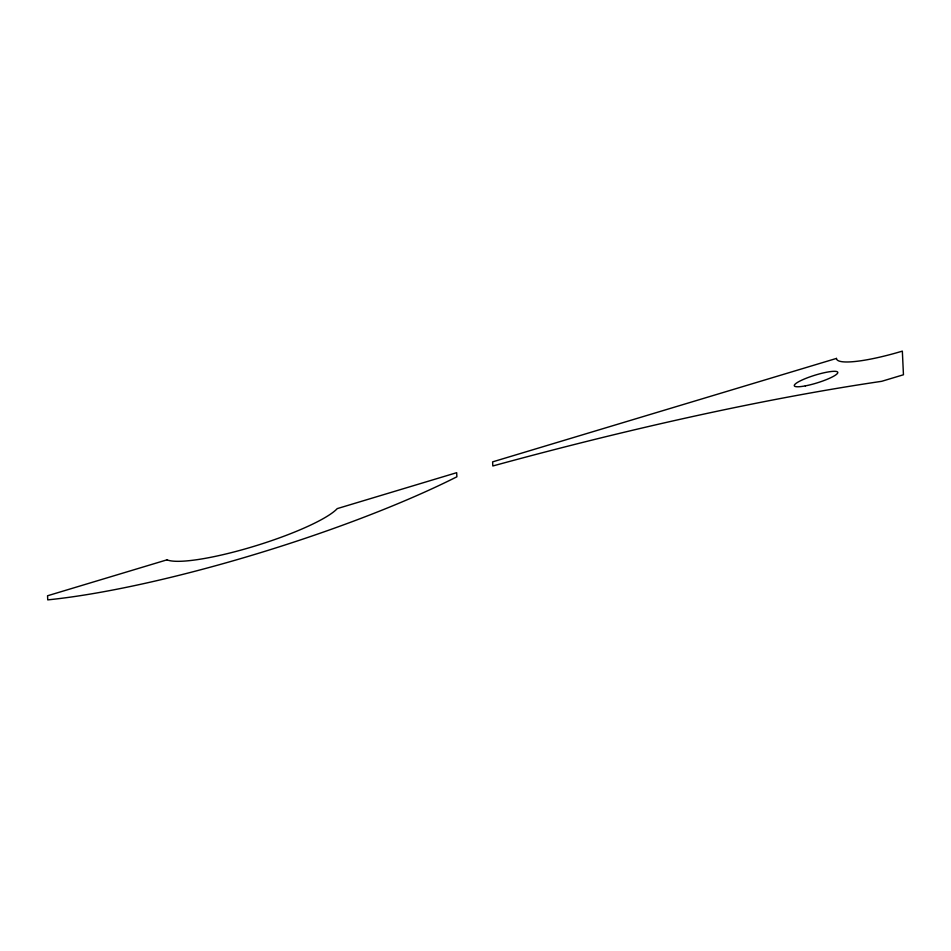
<?xml version="1.0" encoding="UTF-8"?>
<svg xmlns="http://www.w3.org/2000/svg" width="951" height="951" viewBox="0 0 951 951"><rect width="100%" height="100%" fill="white"/><g stroke="black" fill="none" stroke-linecap="round" stroke-linejoin="round"><path stroke-width="1.43" d="M167.007 559.83L47.55 595.766L47.74 599.879A294.893 51.711 -17.2 0 0 456.872 476.796L456.682 472.683L337.225 508.619A91.819 16.108 -17.2 0 1 252.704 546.718A91.819 16.108 -17.2 0 1 167.007 559.83M836.476 358.42L492.63 461.865L492.82 465.978A832.446 145.978 -17.2 0 1 881.684 381.315L903.45 374.765L902.344 351.121A68.246 11.971 -17.2 0 1 836.476 358.42M805.331 385.88A22.753 3.994 -17.2 0 0 837.807 372.495A22.753 3.994 -17.2 0 0 804.998 378.748A22.753 3.994 -17.2 0 0 805.331 385.88"/></g></svg>
